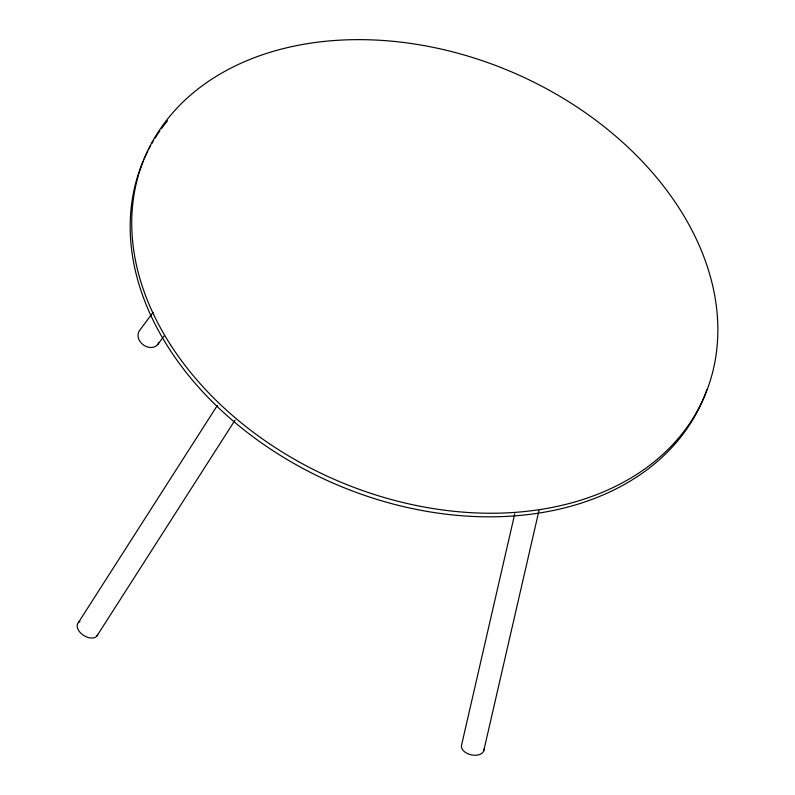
<?xml version="1.0" encoding="UTF-8"?>
<svg xmlns="http://www.w3.org/2000/svg" width="795" height="795" viewBox="0 0 795 795"><rect width="100%" height="100%" fill="white"/><g stroke="black" fill="none" stroke-linecap="round" stroke-linejoin="round"><path stroke-width="1.19" d="M514.753 513.828L461.676 744.627A11.478 7.225 12.9 0 0 471.604 754.942A11.478 7.225 12.9 0 0 483.996 749.069M483.708 750.937L539 510.469M78.377 622.604L217.323 405.48M96.742 636.248L235.022 420.167M153.077 312.356L139.761 330.233A11.478 9.242 36.7 0 0 144.054 345.388A11.478 9.242 36.7 0 0 158.93 342.476M157.708 344.563L164.356 335.619M97.696 634.649A11.478 7.145 32.6 0 1 82.65 634.728A11.478 7.145 32.6 0 1 79.957 621.471M706.894 389.719A304.286 222.183 23.2 0 1 343.361 487.434A304.286 222.183 23.2 0 1 143.11 161.236M144.084 158.96A304.286 222.183 23.2 0 1 147.771 151.12M148.913 148.904A304.286 222.183 23.2 0 1 150.682 145.614M151.905 143.438A304.286 222.183 23.2 0 1 153.157 141.272M155.114 138.072A304.286 222.183 23.2 0 1 159.944 130.758M161.395 128.72A304.286 222.183 23.2 0 1 167.497 120.78M170.537 344.821A304.286 222.183 23.2 0 0 678.135 438.572A304.286 222.183 23.2 0 0 425.703 45.901A304.286 222.183 23.2 0 0 170.537 344.821"/></g></svg>
